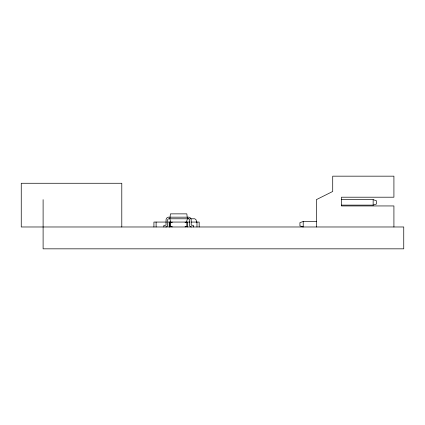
<?xml version="1.0" encoding="UTF-8"?>
<svg xmlns="http://www.w3.org/2000/svg" width="425" height="425" viewBox="0 0 425 425"><rect width="100%" height="100%" fill="white"/><g stroke="black" fill="none" stroke-linecap="round" stroke-linejoin="round"><path stroke-width="0.64" d="M186.357 222.567L187.367 218.785L186.841 213.865L170.404 213.865L169.878 218.785L170.887 222.567M303.206 221.515L299.928 222.61L299.928 225.887L303.206 226.982L303.206 221.515L316.455 221.515M341.456 205.121L373.15 205.121L376.428 204.032L376.428 200.754L373.15 199.66L341.456 199.66M189.173 218.785L168.783 218.785A1.094 1.094 0 0 0 167.694 219.879L167.694 225.069A1.913 1.913 0 0 1 165.782 226.982M190.427 218.785L194.793 218.785L196.1 219.858L196.605 222.365M166.6 222.062L153.924 222.062L153.924 226.982M167.912 222.062L189.768 222.062M191.08 222.062L199.166 222.062L199.166 226.982M393.917 226.982L393.917 205.944L341.456 205.944L341.456 197.2L393.917 197.2L393.917 176.163L332.717 176.163L332.717 191.462L316.322 199.66L316.322 226.982M373.15 199.66L373.15 205.121M196.982 222.062L196.982 226.982M193.375 226.982L193.375 225.34L191.202 225.138L191.17 219.518A2.736 2.736 0 0 0 188.812 217.164L168.428 217.164A2.736 2.736 0 0 0 166.074 219.518L166.032 225.17L163.869 225.34L163.869 226.982M187.367 222.062L187.367 226.982M185.178 222.062L185.178 222.61L186.819 222.61L186.819 226.435L185.178 226.435L185.178 226.982M172.067 222.062L172.067 222.61L170.425 222.61L170.425 226.435L172.067 226.435L172.067 226.982M169.878 222.062L169.878 226.982M169.224 222.062L169.224 226.982M156.108 222.062L156.108 226.982M121.794 226.982L121.794 183.265L21.25 183.265L21.25 226.982L403.75 226.982L403.75 248.837L43.106 248.837L43.106 199.66M188.456 218.785A1.094 1.094 0 0 1 189.55 219.879L189.55 225.069A1.913 1.913 0 0 0 191.462 226.982"/></g></svg>
